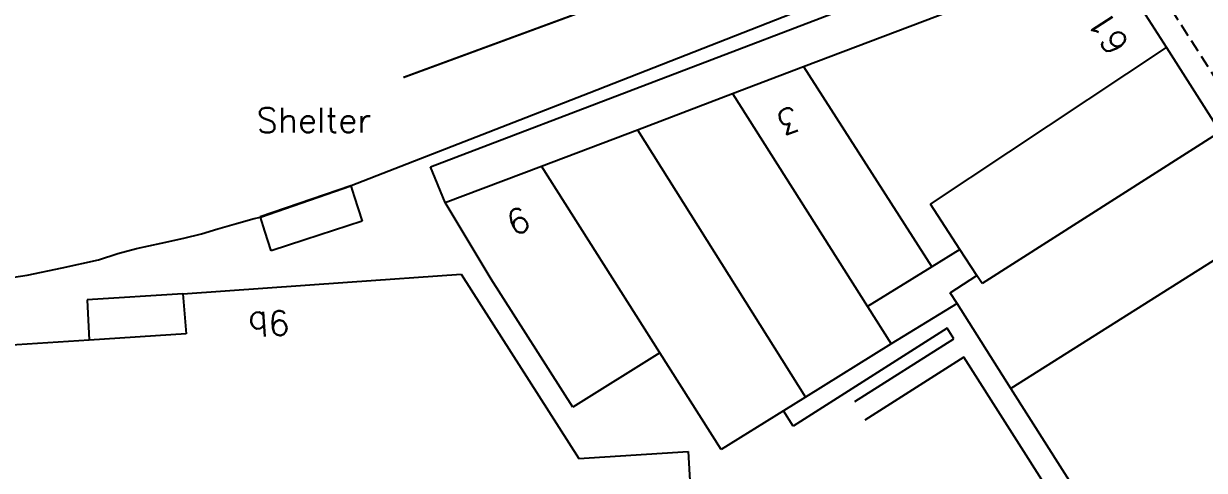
# Model space of a CAD drawing. Extents: x 427500 to 429848, y 434500 to 436505.
# Drawn here: x 427842.2 to 427899.4, y 436157.1 to 436178.8 of the extents above; entities that cross this region are included whole.
import ezdxf

# ---------------------------------------------------------------- set-up
doc = ezdxf.new("R2010")
doc.units = 0
doc.linetypes.add('1003', pattern=[0.9, 0.6, -0.3])
doc.linetypes.add('1004', pattern=[6, 4, -2])
doc.layers.add('LPTIP_Ex_Base', color=8, linetype='Continuous')
doc.layers.add('PRO-MARKINGS', color=7, linetype='Continuous')
doc.styles.add('MtXpl_Romans', font='romans__.ttf')

msp = doc.modelspace()

# ---------------------------------------------------------------- linework, layer by layer
at = {"layer": 'LPTIP_Ex_Base', "color": 251, "true_color": 0x636466}
for p, q in [((427861.9, 436171.8), (427893.55, 436183.9)), ((427879.99, 436176.67), (427892.85, 436181.55)), ((427895.45, 436180.95), (427897.59, 436177.59)), ((427869.6, 436175.4), (427880.2, 436179.55)), ((427886.15, 436170), (427897.59, 436177.59)), ((427897.59, 436177.59), (427900.19, 436173.5)), ((427876.55, 436175.36), (427879.99, 436176.67)), ((427879.99, 436176.67), (427886.21, 436166.95)), ((427858.054, 436170.894), (427869.6, 436175.4)), ((427871.94, 436173.61), (427876.55, 436175.36)), ((427876.55, 436175.36), (427883.1, 436165.03)), ((427867.28, 436171.84), (427871.94, 436173.61)), ((427871.94, 436173.61), (427880.09, 436160.64)), ((427900.19, 436173.5), (427888.65, 436166.15)), ((427862.62, 436170.07), (427861.9, 436171.8)), ((427862.62, 436170.07), (427867.28, 436171.84)), ((427873.02, 436162.79), (427867.28, 436171.84)), ((427858.038, 436170.888), (427853.653, 436169.38)), ((427853.658, 436169.365), (427858.038, 436170.888)), ((427853.716, 436169.402), (427858.038, 436170.888)), ((427858.038, 436170.888), (427858.054, 436170.894)), ((427858.054, 436170.894), (427858.038, 436170.888)), ((427858.038, 436170.888), (427858.206, 436170.369)), ((427858.206, 436170.369), (427858.596, 436169.168)), ((427864.85, 436166.35), (427862.62, 436170.07)), ((427887.58, 436167.79), (427886.15, 436170)), ((427851.6, 436168.8), (427852.5, 436169.05)), ((427852.5, 436169.05), (427853.35, 436169.3)), ((427853.35, 436169.3), (427853.658, 436169.365)), ((427853.653, 436169.38), (427853.716, 436169.402)), ((427853.658, 436169.365), (427853.653, 436169.38)), ((427853.876, 436168.692), (427853.658, 436169.365)), ((427858.596, 436169.168), (427855.812, 436168.267)), ((427902.94, 436169.19), (427890.04, 436161.06)), ((427849.95, 436168.35), (427850.8, 436168.55)), ((427850.8, 436168.55), (427851.6, 436168.8)), ((427854.185, 436167.74), (427853.876, 436168.692)), ((427847.65, 436167.85), (427848.85, 436168.1)), ((427848.85, 436168.1), (427849.95, 436168.35)), ((427855.812, 436168.267), (427854.185, 436167.74)), ((427845.8, 436167.3), (427846.75, 436167.6)), ((427846.75, 436167.6), (427847.65, 436167.85)), ((427887.58, 436167.79), (427886.21, 436166.95)), ((427888.4, 436166.53), (427887.58, 436167.79)), ((427842.35, 436166.55), (427844.05, 436166.9)), ((427844.05, 436166.9), (427845.8, 436167.3)), ((427886.21, 436166.95), (427883.1, 436165.03)), ((427839.05, 436166.05), (427842.35, 436166.55)), ((427849.9, 436165.65), (427857.873, 436166.211)), ((427857.873, 436166.211), (427863.4, 436166.6)), ((427863.4, 436166.6), (427869.1, 436157.65)), ((427868.8, 436160.15), (427864.85, 436166.35)), ((427887.1, 436165.7), (427888.4, 436166.53)), ((427888.65, 436166.15), (427888.4, 436166.53)), ((427849.9, 436165.65), (427845.25, 436165.35)), ((427849.9, 436165.65), (427850.05, 436163.7)), ((427887.44, 436165.17), (427887.1, 436165.7)), ((427845.25, 436165.35), (427845.35, 436163.4)), ((427887.44, 436165.17), (427884.25, 436163.22)), ((427890.04, 436161.06), (427887.44, 436165.17)), ((427883.1, 436165.03), (427884.25, 436163.22)), ((427886.961, 436163.977), (427879.489, 436159.229)), ((427887.285, 436163.467), (427886.961, 436163.977)), ((427845.35, 436163.4), (427833.1, 436162.6)), ((427850.05, 436163.7), (427845.35, 436163.4)), ((427882.488, 436160.42), (427887.285, 436163.467)), ((427873.02, 436162.79), (427868.8, 436160.15)), ((427876, 436158.1), (427873.02, 436162.79)), ((427884.25, 436163.22), (427880.09, 436160.64)), ((427887.775, 436162.57), (427882.971, 436159.517)), ((427897.443, 436147.355), (427887.775, 436162.57)), ((427895.81, 436151.98), (427890.04, 436161.06)), ((427880.09, 436160.64), (427879.015, 436159.974)), ((427879.015, 436159.974), (427876, 436158.1)), ((427879.489, 436159.229), (427879.015, 436159.974)), ((427869.1, 436157.65), (427874.4, 436158)), ((427874.4, 436158), (427874.55, 436155.45))]:
    msp.add_line(p, q, dxfattribs=at)
at = {"layer": 'LPTIP_Ex_Base', "linetype": '1003', "flags": 128}
msp.add_lwpolyline([(427914.18, 436153.92), (427895.767, 436182.657)], dxfattribs=at)
at = {"layer": 'PRO-MARKINGS', "linetype": '1004', "const_width": 0.1, "flags": 128}
msp.add_lwpolyline([(427875.177, 436181.51), (427860.588, 436176.141)], dxfattribs=at)

# ---------------------------------------------------------------- texts
at = {"layer": 'LPTIP_Ex_Base', "color": 251, "true_color": 0x636466, "style": 'MtXpl_Romans'}
for s, rotation, p in [('61', 122.7, (427895.839, 436177.74)), ('3', 199.9, (427879.548, 436174.787)), ('9', 201.6, (427866.414, 436169.923)), ('9b', 184, (427855.026, 436164.855))]:
    msp.add_text(s, height=1.2, rotation=rotation, dxfattribs=at).set_placement(p)
msp.add_text('Shelter', height=1.2, dxfattribs=at).set_placement((427853.474, 436173.471))

doc.saveas('drawing.dxf')
